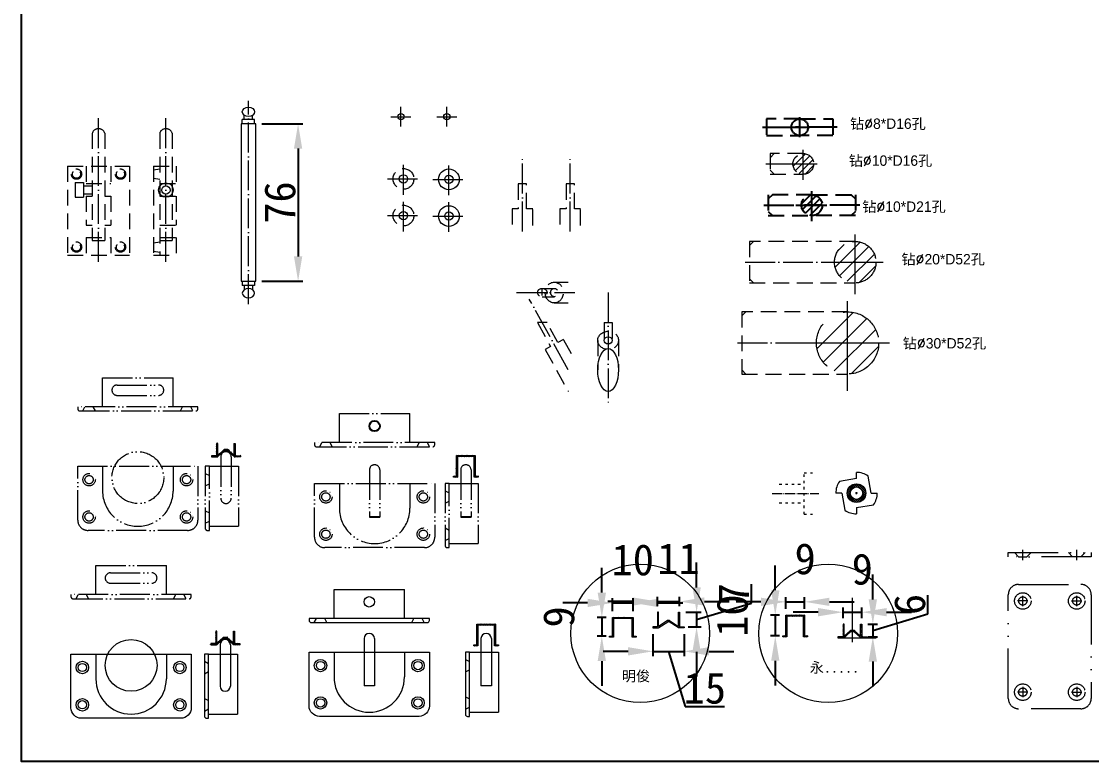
# Model space of a CAD drawing. Header units: millimetres. Extents: x -159360 to -156109, y -82746 to -81402.
# Drawn here: x -159358 to -158842, y -82746 to -82388 of the extents above; entities that cross this region are included whole.
import ezdxf

# ---------------------------------------------------------------- set-up
doc = ezdxf.new("R2010")
doc.units = ezdxf.units.MM
doc.header["$LTSCALE"] = 2
doc.header["$MEASUREMENT"] = 0
for name, pattern in [('ACAD_ISO03W100', [30, 12, -18]), ('ACAD_ISO04W100', [30.5, 24, -3, 0.5, -3]), ('ACAD_ISO05W100', [33, 24, -3, 0, -3, 0, -3]), ('ACAD_ISO12W100', [21, 12, -3, 0, -3, 0, -3]), ('CENTER', [2, 1.25, -0.25, 0.25, -0.25]), ('DASHED', [19.05, 12.7, -6.35])]:
    doc.linetypes.add(name, pattern=pattern)
doc.layers.get('0').update_dxf_attribs({"linetype": 'CONTINUOUS'})
doc.layers.get('Defpoints').update_dxf_attribs({"linetype": 'CONTINUOUS'})
for name, color, linetype, lineweight in [('12-活动层板', 7, 'CONTINUOUS', 13), ('14-左背框', 1, 'CONTINUOUS', 13), ('7-脚', 140, 'CENTER', 20), ('标注', 7, 'CONTINUOUS', 25)]:
    doc.layers.add(name, color=color, linetype=linetype, lineweight=lineweight)
doc.layers.add('五金', color=1, linetype='ACAD_ISO05W100')
doc.styles.add('HZ', font='simfang.ttf')
doc.styles.add('样式 1', font='SimSun.ttf')
doc.dimstyles.new('6', dxfattribs={"dimscale": 6, "dimtxt": 2.5, "dimasz": 2, "dimexe": 0.375, "dimexo": 0.5, "dimgap": 0.2, "dimtad": 1, "dimdec": 1, "dimrnd": 1, "dimdsep": 46, "dimtxsty": '样式 1', "dimcen": 0.5, "dimclrd": 4, "dimclre": 4, "dimclrt": 1, "dimadec": 0, "dimazin": 0, "dimtfac": 1, "dimtdec": 1, "dimtmove": 1, "dimatfit": 3, "dimfxl": 20, "dimfxlon": 1, "dimarcsym": 1})
pattern_1 = [(45, (-1685.5084, -344.7455), (-1.5909903, 1.5909903), [])]

# ---------------------------------------------------------------- blocks, each defined once
blk = doc.blocks.new('A$C2AB860B7')
at = {"layer": '五金', "linetype": 'ACAD_ISO12W100', "lineweight": 18}
for p, q in [((7, -1.66), (7, 3.34)), ((33, -1.66), (33, 3.34))]:
    blk.add_line(p, q, dxfattribs=at)
blk.add_lwpolyline([(0, 2), (40, 2), (40, 0), (0, 0)], close=True, dxfattribs=at)
for points in [[(3, 2), (3, 2), (5, 0), (9, 0), (11, 2), (11, 2)], [(37, 2), (37, 2), (35, 0), (31, 0), (29, 2), (29, 2)]]:
    blk.add_lwpolyline(points, dxfattribs=at)
blk = doc.blocks.new('A$C30CD72F2')
at = {"layer": '五金', "linetype": 'ACAD_ISO12W100', "lineweight": 18}
for p, q in [((9.5, 22), (4.5, 22)), ((7, 19.5), (7, 24.5)), ((30.5, 22), (35.5, 22)), ((33, 19.5), (33, 24.5)), ((7, -19.5), (7, -24.5)), ((33, -19.5), (33, -24.5)), ((9.5, -22), (4.5, -22)), ((30.5, -22), (35.5, -22))]:
    blk.add_line(p, q, dxfattribs=at)
blk.add_lwpolyline([(5, 30), (35, 30, -0.414214), (40, 25), (40, -25, -0.414214), (35, -30), (5, -30, -0.414214), (0, -25), (0, 25, -0.414214)], format="xyb", close=True, dxfattribs=at)
for centre, radius in [((7, 22), 4), ((33, 22), 4), ((7, 22), 2), ((33, 22), 2), ((7, -22), 4), ((7, -22), 2), ((33, -22), 4), ((33, -22), 2)]:
    blk.add_circle(centre, radius, dxfattribs=at)
blk = doc.blocks.new('A$C126A420D')
at = {"layer": '五金', "linetype": 'ACAD_ISO04W100', "ltscale": 0.3}
blk.add_line((-18, 0), (2, 0), dxfattribs=at)
at = {"layer": '五金', "linetype": 'DASHED', "ltscale": 0.3}
blk.add_lwpolyline([(0, 4), (-16, 4), (-16, -4), (0, -4)], dxfattribs=at)
blk = doc.blocks.new('A$C19AB0A00')
at = {"layer": '五金'}
blk.add_blockref('A$C126A420D', (0, 0), dxfattribs=at)
at = {"layer": '五金', "xscale": -1}
blk.add_blockref('A$C126A420D', (0, 0), dxfattribs=at)
blk = doc.blocks.new('A$C1B820C64')
at = {"layer": '五金', "linetype": 'ACAD_ISO04W100', "ltscale": 0.3}
for p, q in [((-4.8, 0), (4.8, 0)), ((0, -4.8), (0, 4.8))]:
    blk.add_line(p, q, dxfattribs=at)
at = {"layer": '五金'}
blk.add_circle((0, 0), 4, dxfattribs=at)
blk = doc.blocks.new('A$C1AD66C7D')
at = {"layer": '五金'}
h = blk.add_hatch(dxfattribs=at)
h.set_pattern_fill('ANSI31', color=3, scale=18, style=0)
h.set_pattern_definition(pattern_1)
h.paths.add_polyline_path([(-5, 0, 1), (5, 0, 1)])
at = {"layer": '五金', "linetype": 'ACAD_ISO04W100', "ltscale": 0.3}
for p, q in [((0, -7.68), (0, 7.68)), ((-7.68, 0), (7.68, 0))]:
    blk.add_line(p, q, dxfattribs=at)
at = {"layer": '五金', "linetype": 'DASHED', "ltscale": 0.3}
blk.add_circle((0, 0), 5, dxfattribs=at)
blk = doc.blocks.new('A$C2BF52C85')
at = {"layer": '五金', "linetype": 'ACAD_ISO04W100', "ltscale": 0.3}
blk.add_line((-23.1, 0), (3.57, 0), dxfattribs=at)
at = {"layer": '五金'}
for p, q in [((-19, 5), (-21, 3)), ((-21, -3), (-19, -5))]:
    blk.add_line(p, q, dxfattribs=at)
at = {"layer": '五金', "linetype": 'DASHED', "ltscale": 0.3}
blk.add_lwpolyline([(0, 5), (-21, 5), (-21, -5), (0, -5)], dxfattribs=at)
blk = doc.blocks.new('A$C4EB04D4A')
at = {"layer": '五金'}
blk.add_blockref('A$C2BF52C85', (0, 0), dxfattribs=at)
at = {"layer": '五金', "xscale": -1, "rotation": 359.999999999987}
blk.add_blockref('A$C2BF52C85', (0, 0), dxfattribs=at)
blk = doc.blocks.new('A$C366A3F5C')
at = {"layer": '12-活动层板'}
h = blk.add_hatch(dxfattribs=at)
h.set_pattern_fill('ANSI31', color=3, scale=18, style=0)
h.set_pattern_definition(pattern_1)
h.paths.add_polyline_path([(-5, 0, 1), (5, 0, 1)])
at = {"layer": '14-左背框', "linetype": 'ACAD_ISO04W100', "ltscale": 0.3}
for p, q in [((0, -7.68), (0, 7.68)), ((-7.68, 0), (7.68, 0))]:
    blk.add_line(p, q, dxfattribs=at)
at = {"layer": '14-左背框', "linetype": 'DASHED', "ltscale": 0.3}
blk.add_circle((0, 0), 5, dxfattribs=at)
blk = doc.blocks.new('*D363')
at = {"color": 4, "lineweight": -2, "transparency": 16777216}
for p, q in [((-159001.62, -82668.53), (-159013.62, -82668.53)), ((-158989.62, -82671.97), (-158989.62, -82666.28)), ((-158989.62, -82668.53), (-158980.62, -82668.53)), ((-158980.62, -82671.97), (-158980.62, -82666.28)), ((-158968.62, -82668.53), (-158956.62, -82668.53))]:
    blk.add_line(p, q, dxfattribs=at)
at = {"color": 4, "transparency": 16777216}
for points in [[(-159001.62, -82666.53), (-159001.62, -82670.53), (-158989.62, -82668.53)], [(-158968.62, -82666.53), (-158968.62, -82670.53), (-158980.62, -82668.53)]]:
    blk.add_solid(points, dxfattribs=at)
at = {"layer": 'Defpoints', "color": 0, "transparency": 16777216}
for p in [(-158980.62, -82668.53), (-158989.62, -82674.97), (-158980.62, -82674.97)]:
    blk.add_point(p, dxfattribs=at)
at = {"color": 1, "lineweight": 13, "transparency": 16777216, "insert": (-158980.32, -82647.83), "char_height": 15, "attachment_point": 5, "style": 'HZ'}
blk.add_mtext('9', dxfattribs=at)
blk = doc.blocks.new('*D364')
at = {"color": 4, "lineweight": -2, "transparency": 16777216}
for p, q in [((-158994.73, -82662.97), (-158994.73, -82650.97)), ((-158992.62, -82674.97), (-158996.98, -82674.97)), ((-158994.73, -82674.97), (-158994.73, -82684.97)), ((-158992.62, -82684.97), (-158996.98, -82684.97)), ((-158994.73, -82696.97), (-158994.73, -82708.97))]:
    blk.add_line(p, q, dxfattribs=at)
at = {"color": 4, "transparency": 16777216}
for points in [[(-158996.73, -82662.97), (-158992.73, -82662.97), (-158994.73, -82674.97)], [(-158996.73, -82696.97), (-158992.73, -82696.97), (-158994.73, -82684.97)]]:
    blk.add_solid(points, dxfattribs=at)
at = {"layer": 'Defpoints', "color": 0, "transparency": 16777216}
for p in [(-158989.62, -82674.97), (-158994.73, -82684.97), (-158989.62, -82684.97)]:
    blk.add_point(p, dxfattribs=at)
at = {"color": 1, "lineweight": 13, "transparency": 16777216, "insert": (-159015.43, -82675.17), "char_height": 15, "attachment_point": 5, "rotation": 90, "style": 'HZ'}
blk.add_mtext('10', dxfattribs=at)
blk = doc.blocks.new('*D365')
at = {"color": 4, "lineweight": -2, "transparency": 16777216}
for p, q in [((-158947.67, -82667.35), (-158947.67, -82655.35)), ((-158921.12, -82674.39), (-158921.12, -82665.26)), ((-158947.67, -82682.35), (-158921.12, -82674.39)), ((-158950.05, -82679.35), (-158945.42, -82679.35)), ((-158947.67, -82679.35), (-158947.67, -82685.35)), ((-158947.67, -82679.35), (-158947.67, -82685.35)), ((-158950.05, -82685.35), (-158945.42, -82685.35)), ((-158947.67, -82697.35), (-158947.67, -82709.35))]:
    blk.add_line(p, q, dxfattribs=at)
at = {"color": 4, "transparency": 16777216}
for points in [[(-158949.67, -82667.35), (-158945.67, -82667.35), (-158947.67, -82679.35)], [(-158949.67, -82697.35), (-158945.67, -82697.35), (-158947.67, -82685.35)]]:
    blk.add_solid(points, dxfattribs=at)
at = {"layer": 'Defpoints', "color": 0, "transparency": 16777216}
for p in [(-158953.05, -82679.35), (-158953.05, -82685.35), (-158947.67, -82685.35)]:
    blk.add_point(p, dxfattribs=at)
at = {"color": 1, "lineweight": 13, "transparency": 16777216, "insert": (-158929.82, -82669.82), "char_height": 15, "attachment_point": 5, "rotation": 90, "style": 'HZ'}
blk.add_mtext('6', dxfattribs=at)
blk = doc.blocks.new('*D366')
at = {"color": 4, "lineweight": -2, "transparency": 16777216}
for p, q in [((-158962.05, -82676.35), (-158962.05, -82671.28)), ((-158953.05, -82676.35), (-158953.05, -82671.28)), ((-158974.05, -82673.53), (-158986.05, -82673.53)), ((-158962.05, -82673.53), (-158953.05, -82673.53)), ((-158941.05, -82673.53), (-158929.05, -82673.53))]:
    blk.add_line(p, q, dxfattribs=at)
at = {"color": 4, "transparency": 16777216}
for points in [[(-158974.05, -82671.53), (-158974.05, -82675.53), (-158962.05, -82673.53)], [(-158941.05, -82671.53), (-158941.05, -82675.53), (-158953.05, -82673.53)]]:
    blk.add_solid(points, dxfattribs=at)
at = {"layer": 'Defpoints', "color": 0, "transparency": 16777216}
for p in [(-158953.05, -82673.53), (-158962.05, -82679.35), (-158953.05, -82679.35)]:
    blk.add_point(p, dxfattribs=at)
at = {"color": 1, "lineweight": 13, "transparency": 16777216, "insert": (-158952.75, -82652.83), "char_height": 15, "attachment_point": 5, "style": 'HZ'}
blk.add_mtext('9', dxfattribs=at)
blk = doc.blocks.new('A$C5F8F02DC')
at = {"layer": '五金', "linetype": 'ByBlock'}
h = blk.add_hatch(dxfattribs=at)
h.set_pattern_fill('AR-B88', color=256, scale=0.1, angle=45, style=0)
h.set_pattern_definition([(45, (-660.61034, -625.27025), (-0.5656854, 0.5656854), []), (135, (-660.61034, -625.27025), (-0.84852814, 0.28284271), [0.8, -0.8])])
h.paths.add_polyline_path([(4.5, 10.5), (-4.5, 10.5), (-4.5, 0.5), (-6, 0.5), (-6, 0), (-4, 0), (-4, 10), (4, 10), (4, 0), (6, 0), (6, 0.5), (4.5, 0.5)])
at = {"layer": '五金', "lineweight": 9, "ltscale": 0.3}
blk.add_lwpolyline([(6, 0), (4, 0), (4, 10), (-4, 10), (-4, 0), (-6, 0), (-6, 0.5), (-4.5, 0.5), (-4.5, 10.5), (4.5, 10.5), (4.5, 0.5), (6, 0.5), (6, 0)], dxfattribs=at)
blk = doc.blocks.new('*D367')
at = {"color": 4, "lineweight": -2, "transparency": 16777216}
for p, q in [((-159078.38, -82664.1), (-159078.38, -82652.1)), ((-159076.25, -82676.1), (-159080.63, -82676.1)), ((-159078.38, -82676.1), (-159078.38, -82685.1)), ((-159076.25, -82685.1), (-159080.63, -82685.1)), ((-159078.38, -82697.1), (-159078.38, -82709.1))]:
    blk.add_line(p, q, dxfattribs=at)
at = {"color": 4, "transparency": 16777216}
for points in [[(-159080.38, -82664.1), (-159076.38, -82664.1), (-159078.38, -82676.1)], [(-159080.38, -82697.1), (-159076.38, -82697.1), (-159078.38, -82685.1)]]:
    blk.add_solid(points, dxfattribs=at)
at = {"layer": 'Defpoints', "color": 0, "transparency": 16777216}
for p in [(-159073.25, -82676.1), (-159078.38, -82685.1), (-159073.25, -82685.1)]:
    blk.add_point(p, dxfattribs=at)
at = {"color": 1, "lineweight": 13, "transparency": 16777216, "insert": (-159099.08, -82675.8), "char_height": 15, "attachment_point": 5, "rotation": 90, "style": 'HZ'}
blk.add_mtext('9', dxfattribs=at)
blk = doc.blocks.new('*D368')
at = {"color": 4, "lineweight": -2, "transparency": 16777216}
for p, q in [((-159085.25, -82669.05), (-159097.25, -82669.05)), ((-159073.25, -82673.1), (-159073.25, -82666.8)), ((-159073.25, -82669.05), (-159063.25, -82669.05)), ((-159063.25, -82673.1), (-159063.25, -82666.8)), ((-159051.25, -82669.05), (-159039.25, -82669.05))]:
    blk.add_line(p, q, dxfattribs=at)
at = {"color": 4, "transparency": 16777216}
for points in [[(-159085.25, -82667.05), (-159085.25, -82671.05), (-159073.25, -82669.05)], [(-159051.25, -82667.05), (-159051.25, -82671.05), (-159063.25, -82669.05)]]:
    blk.add_solid(points, dxfattribs=at)
at = {"layer": 'Defpoints', "color": 0, "transparency": 16777216}
for p in [(-159063.25, -82669.05), (-159073.25, -82676.1), (-159063.25, -82676.1)]:
    blk.add_point(p, dxfattribs=at)
at = {"color": 1, "lineweight": 13, "transparency": 16777216, "insert": (-159063.45, -82648.35), "char_height": 15, "attachment_point": 5, "style": 'HZ'}
blk.add_mtext('10', dxfattribs=at)
blk = doc.blocks.new('*D369')
at = {"color": 4, "lineweight": -2, "transparency": 16777216}
for p, q in [((-159051.52, -82670.59), (-159051.52, -82666.12)), ((-159040.92, -82670.59), (-159040.92, -82666.12)), ((-159063.52, -82668.37), (-159075.52, -82668.37)), ((-159051.52, -82668.37), (-159040.92, -82668.37)), ((-159028.92, -82668.37), (-159016.92, -82668.37))]:
    blk.add_line(p, q, dxfattribs=at)
at = {"color": 4, "transparency": 16777216}
for points in [[(-159063.52, -82666.37), (-159063.52, -82670.37), (-159051.52, -82668.37)], [(-159028.92, -82666.37), (-159028.92, -82670.37), (-159040.92, -82668.37)]]:
    blk.add_solid(points, dxfattribs=at)
at = {"layer": 'Defpoints', "color": 0, "transparency": 16777216}
for p in [(-159040.92, -82668.37), (-159051.52, -82673.59), (-159040.92, -82673.59)]:
    blk.add_point(p, dxfattribs=at)
at = {"color": 1, "lineweight": 13, "transparency": 16777216, "insert": (-159041.42, -82647.67), "char_height": 15, "attachment_point": 5, "style": 'HZ'}
blk.add_mtext('11', dxfattribs=at)
blk = doc.blocks.new('*D370')
at = {"color": 4, "lineweight": -2, "transparency": 16777216}
for p, q in [((-159032.68, -82661.59), (-159032.68, -82649.59)), ((-159006.13, -82669.12), (-159006.13, -82659.99)), ((-159032.68, -82677.09), (-159006.13, -82669.12)), ((-159037.92, -82673.59), (-159030.43, -82673.59)), ((-159032.68, -82673.59), (-159032.68, -82680.59)), ((-159032.68, -82673.59), (-159032.68, -82680.59)), ((-159036.82, -82680.59), (-159030.43, -82680.59)), ((-159032.68, -82692.59), (-159032.68, -82704.59))]:
    blk.add_line(p, q, dxfattribs=at)
at = {"color": 4, "transparency": 16777216}
for points in [[(-159034.68, -82661.59), (-159030.68, -82661.59), (-159032.68, -82673.59)], [(-159034.68, -82692.59), (-159030.68, -82692.59), (-159032.68, -82680.59)]]:
    blk.add_solid(points, dxfattribs=at)
at = {"layer": 'Defpoints', "color": 0, "transparency": 16777216}
for p in [(-159040.92, -82673.59), (-159039.82, -82680.59), (-159032.68, -82680.59)]:
    blk.add_point(p, dxfattribs=at)
at = {"color": 1, "lineweight": 13, "transparency": 16777216, "insert": (-159014.83, -82664.56), "char_height": 15, "attachment_point": 5, "rotation": 90, "style": 'HZ'}
blk.add_mtext('7', dxfattribs=at)
blk = doc.blocks.new('*D371')
at = {"color": 4, "lineweight": -2, "transparency": 16777216}
for p, q in [((-159053.72, -82684.09), (-159053.72, -82694.67)), ((-159038.72, -82684.09), (-159038.72, -82694.67)), ((-159065.72, -82692.42), (-159077.72, -82692.42)), ((-159053.72, -82692.42), (-159038.72, -82692.42)), ((-159053.72, -82692.42), (-159038.72, -82692.42)), ((-159046.22, -82692.42), (-159038.25, -82718.97)), ((-159026.72, -82692.42), (-159014.72, -82692.42)), ((-159038.25, -82718.97), (-159019.15, -82718.97))]:
    blk.add_line(p, q, dxfattribs=at)
at = {"color": 4, "transparency": 16777216}
for points in [[(-159065.72, -82690.42), (-159065.72, -82694.42), (-159053.72, -82692.42)], [(-159026.72, -82690.42), (-159026.72, -82694.42), (-159038.72, -82692.42)]]:
    blk.add_solid(points, dxfattribs=at)
at = {"layer": 'Defpoints', "color": 0, "transparency": 16777216}
for p in [(-159053.72, -82681.09), (-159038.72, -82681.09), (-159038.72, -82692.42)]:
    blk.add_point(p, dxfattribs=at)
at = {"color": 1, "lineweight": 13, "transparency": 16777216, "insert": (-159028.7, -82710.27), "char_height": 15, "attachment_point": 5, "style": 'HZ'}
blk.add_mtext('15', dxfattribs=at)
blk = doc.blocks.new('A$C774C2854')
at = {"layer": '五金'}
h = blk.add_hatch(dxfattribs=at)
h.set_pattern_fill('AR-B88', color=256, scale=0.1, angle=45, style=0)
h.set_pattern_definition([(45, (-515.987, -578.7177), (-0.5656854, 0.5656854), []), (135, (-515.98704, -578.7177), (-0.84852814, 0.28284271), [0.8, -0.8])])
h.paths.add_polyline_path([(-0.84, 2.87, -0.189969), (-0.5, 3), (0, 3), (0, 3.5), (-0.93, 3.5), (-4, 0.71), (-4, 6.5), (-4.5, 6.5), (-4.5, 0.5), (-7, 0.5), (-7, 0), (-4.23, 0, 0.179254), (-3.91, 0.12)])
h.paths.add_polyline_path([(0.93, 3.5), (0, 3.5), (0, 3), (0.5, 3, -0.189969), (0.84, 2.87), (3.91, 0.12, 0.179254), (4.23, 0), (7, 0), (7, 0.5), (4.5, 0.5), (4.5, 6.5), (4, 6.5), (4, 0.71)])
at = {"layer": '五金', "lineweight": 9, "ltscale": 0.3}
for points in [[(0.93, 3.5), (-0.93, 3.5), (-4, 0.71), (-4, 6.5), (-4.5, 6.5), (-4.5, 0.5), (-7, 0.5), (-7, 0), (-4.23, 0, 0.189969), (-3.89, 0.13), (-0.84, 2.87, -0.189969), (-0.5, 3), (0.5, 3)], [(-0.93, 3.5), (0.93, 3.5), (4, 0.71), (4, 6.5), (4.5, 6.5), (4.5, 0.5), (7, 0.5), (7, 0), (4.23, 0, -0.189969), (3.89, 0.13), (0.84, 2.87, 0.189969), (0.5, 3), (-0.5, 3)]]:
    blk.add_lwpolyline(points, format="xyb", dxfattribs=at)
blk = doc.blocks.new('A$C183A4988')
at = {"layer": '五金', "lineweight": 9, "ltscale": 0.3}
for p, q in [((0, 0), (14, 0)), ((5.5, 4.5), (5.5, -15.5)), ((10.5, 4.5), (10.5, -15.5)), ((-2, -3.5), (0, -4.5)), ((14, 0), (14, -29)), ((-2, -9.5), (0, -8.5)), ((-2, -21.5), (0, -22.5)), ((-2, -27.5), (0, -26.5)), ((0, -29), (14, -29))]:
    blk.add_line(p, q, dxfattribs=at)
blk.add_lwpolyline([(0, -31), (0, 0), (-2, 0), (-2, -30, 0.414214), (-1, -31), (0, -31)], format="xyb", close=True, dxfattribs=at)
for centre, start, end in [((8, 4.5), 0, 180), ((8, -15.5), 180, 0)]:
    blk.add_arc(centre, 2.5, start, end, dxfattribs=at)
at = {"layer": '五金'}
blk.add_blockref('A$C774C2854', (8, 4.5), dxfattribs=at)
blk = doc.blocks.new('A$C607E0947')
at = {"layer": '五金', "lineweight": 9, "ltscale": 0.3}
for p, q in [((-17, 0), (-17, 14)), ((-17, 14), (17, 14)), ((-10, 10.5), (10, 10.5)), ((17, 0), (17, 14)), ((-10, 5.5), (10, 5.5)), ((-26.5, -2), (-25.5, 0)), ((-20.5, -2), (-21.5, 0)), ((20.5, -2), (21.5, 0)), ((26.5, -2), (25.5, 0))]:
    blk.add_line(p, q, dxfattribs=at)
blk.add_lwpolyline([(29, 0), (-29, 0), (-29, -1, 0.414214), (-28, -2), (28, -2, 0.414214), (29, -1), (29, 0)], format="xyb", close=True, dxfattribs=at)
for centre, start, end in [((-10, 8), 90, 270), ((10, 8), 270, 90)]:
    blk.add_arc(centre, 2.5, start, end, dxfattribs=at)
blk = doc.blocks.new('A$C5EAF403B')
at = {"layer": '五金', "lineweight": 9, "ltscale": 0.3}
for p, q in [((-17, 0), (-17, -12)), ((17, 0), (17, -12))]:
    blk.add_line(p, q, dxfattribs=at)
blk.add_lwpolyline([(-29, 0), (29, 0), (29, -26, -0.414214), (24, -31), (-24, -31, -0.414214), (-29, -26)], format="xyb", close=True, dxfattribs=at)
for centre, radius in [((0, -5.5), 12.5), ((-23.5, -6.5), 3), ((-23.5, -6.5), 2), ((23.5, -6.5), 3), ((23.5, -6.5), 2), ((-23.5, -24.5), 3), ((-23.5, -24.5), 2), ((23.5, -24.5), 3), ((23.5, -24.5), 2)]:
    blk.add_circle(centre, radius, dxfattribs=at)
blk.add_arc((0, -12), 17, 180, 0, dxfattribs=at)
blk = doc.blocks.new('A$C7BC35EB8')
at = {"layer": '五金', "lineweight": 9, "ltscale": 0.3}
for p, q in [((-2.5, 6.5), (-2.5, -16.25)), ((2.5, 6.5), (2.5, -16.25)), ((-17, 0), (-17, -12)), ((17, 0), (17, -12))]:
    blk.add_line(p, q, dxfattribs=at)
at = {"layer": '五金', "linetype": 'ByBlock'}
blk.add_line((2.5, -16.25), (-2.5, -16.25), dxfattribs=at)
at = {"layer": '五金', "lineweight": 9, "ltscale": 0.3}
blk.add_lwpolyline([(-29, 0), (29, 0), (29, -26, -0.414214), (24, -31), (-24, -31, -0.414214), (-29, -26)], format="xyb", close=True, dxfattribs=at)
for centre, radius in [((-23.5, -6.5), 3), ((-23.5, -6.5), 2), ((23.5, -6.5), 3), ((23.5, -6.5), 2), ((-23.5, -24.5), 3), ((-23.5, -24.5), 2), ((23.5, -24.5), 3), ((23.5, -24.5), 2)]:
    blk.add_circle(centre, radius, dxfattribs=at)
for centre, radius, start, end in [((0, 6.5), 2.5, 0, 180), ((0, -12), 17, 180, 0)]:
    blk.add_arc(centre, radius, start, end, dxfattribs=at)
blk = doc.blocks.new('A$C4F720079')
at = {"layer": '五金', "lineweight": 9, "ltscale": 0.3}
for p, q in [((-17, 0), (-17, 14)), ((-17, 14), (17, 14)), ((17, 0), (17, 14)), ((-26.5, -2), (-25.5, 0)), ((-20.5, -2), (-21.5, 0)), ((20.5, -2), (21.5, 0)), ((26.5, -2), (25.5, 0))]:
    blk.add_line(p, q, dxfattribs=at)
blk.add_lwpolyline([(29, 0), (-29, 0), (-29, -1, 0.414214), (-28, -2), (28, -2, 0.414214), (29, -1), (29, 0)], format="xyb", close=True, dxfattribs=at)
at = {"layer": '五金', "linetype": 'ByBlock'}
blk.add_circle((0, 8), 2.5, dxfattribs=at)
blk = doc.blocks.new('A$C11640E6B')
at = {"layer": '五金', "lineweight": 9, "ltscale": 0.3}
for p, q in [((5.5, 6.5), (5.5, -16.25)), ((10.5, 6.5), (10.5, -16.25)), ((0, 0), (14, 0)), ((-2, -3.5), (0, -4.5)), ((14, 0), (14, -29)), ((-2, -9.5), (0, -8.5)), ((-2, -21.5), (0, -22.5)), ((-2, -27.5), (0, -26.5)), ((0, -29), (14, -29))]:
    blk.add_line(p, q, dxfattribs=at)
at = {"layer": '五金', "linetype": 'ByBlock'}
blk.add_line((10.5, -16.25), (5.5, -16.25), dxfattribs=at)
at = {"layer": '五金', "lineweight": 9, "ltscale": 0.3}
blk.add_lwpolyline([(0, -31), (0, 0), (-2, 0), (-2, -30, 0.414214), (-1, -31), (0, -31)], format="xyb", close=True, dxfattribs=at)
blk.add_arc((8, 6.5), 2.5, 0, 180, dxfattribs=at)
blk = doc.blocks.new('A$C136A0A02')
at = {"layer": '12-活动层板', "linetype": 'ACAD_ISO04W100', "ltscale": 0.3}
for p, q in [((-4.8, 0), (4.8, 0)), ((0, -4.8), (0, 4.8))]:
    blk.add_line(p, q, dxfattribs=at)
at = {"layer": '7-脚', "linetype": 'ByBlock'}
blk.add_circle((0, 0), 1.5, dxfattribs=at)
blk = doc.blocks.new('A$C1EE8065E')
at = {"layer": '12-活动层板', "linetype": 'ACAD_ISO04W100', "ltscale": 0.3}
for p, q in [((0, -7.68), (0, 7.68)), ((-7.68, 0), (7.68, 0))]:
    blk.add_line(p, q, dxfattribs=at)
at = {"layer": '12-活动层板', "linetype": 'DASHED', "ltscale": 0.3}
blk.add_circle((0, 0), 5, dxfattribs=at)
at = {"layer": '12-活动层板', "linetype": 'ByBlock', "ltscale": 0.3}
blk.add_circle((0, 0), 2, dxfattribs=at)
blk = doc.blocks.new('A$C480248F3')
at = {"layer": '12-活动层板', "linetype": 'ACAD_ISO04W100', "ltscale": 0.3}
for p, q in [((0, -7.68), (0, 7.68)), ((-7.68, 0), (7.68, 0))]:
    blk.add_line(p, q, dxfattribs=at)
at = {"layer": '12-活动层板', "linetype": 'ByBlock', "ltscale": 0.3}
for radius in [5, 2]:
    blk.add_circle((0, 0), radius, dxfattribs=at)
blk = doc.blocks.new('*D349')
at = {"color": 4, "lineweight": -2, "transparency": 16777216}
for p, q in [((-159242.32, -82437.84), (-159222.62, -82437.84)), ((-159224.87, -82449.84), (-159224.87, -82501.84)), ((-159242.32, -82513.84), (-159222.62, -82513.84))]:
    blk.add_line(p, q, dxfattribs=at)
at = {"color": 4, "transparency": 16777216}
for points in [[(-159226.87, -82449.84), (-159222.87, -82449.84), (-159224.87, -82437.84)], [(-159226.87, -82501.84), (-159222.87, -82501.84), (-159224.87, -82513.84)]]:
    blk.add_solid(points, dxfattribs=at)
at = {"layer": 'Defpoints', "color": 0, "transparency": 16777216}
for p in [(-159245.32, -82437.84), (-159245.32, -82513.84), (-159224.87, -82513.84)]:
    blk.add_point(p, dxfattribs=at)
at = {"color": 1, "lineweight": 13, "transparency": 16777216, "insert": (-159233.57, -82475.84), "char_height": 15, "attachment_point": 5, "rotation": 90, "style": 'HZ'}
blk.add_mtext('76', dxfattribs=at)
blk = doc.blocks.new('A$C20EB5347')
at = {"layer": '14-左背框', "color": 1, "linetype": 'ACAD_ISO04W100', "ltscale": 0.3}
blk.add_line((0, -49), (0, 49), dxfattribs=at)
at = {"layer": '7-脚', "color": 1, "linetype": 'ByBlock'}
for p, q in [((-2, 40), (-2, 42.07)), ((2, 40), (2, 42.07)), ((-3, 38), (-3, 40)), ((3, 38), (3, 40)), ((-3, -38), (-3, -40)), ((-2, -40), (-2, -42.07)), ((2, -40), (2, -42.07)), ((3, -38), (3, -40))]:
    blk.add_line(p, q, dxfattribs=at)
blk.add_lwpolyline([(-3.5, -38), (3.5, -38), (3.5, 38), (-3.5, 38)], close=True, dxfattribs=at)
for points in [[(3, 40), (-3, 40)], [(3, -40), (-3, -40)]]:
    blk.add_lwpolyline(points, dxfattribs=at)
blk.add_ellipse((0, 43.75), major_axis=(-3, 0), ratio=0.75, dxfattribs=at)
at = {"layer": '7-脚', "color": 1, "linetype": 'ByBlock', "extrusion": (0, 0, -1)}
blk.add_ellipse((0, -43.75), major_axis=(-3, 0), ratio=0.75, dxfattribs=at)
blk = doc.blocks.new('A$C3FBD4264')
at = {"layer": '14-左背框', "linetype": 'ACAD_ISO04W100', "ltscale": 0.3}
blk.add_line((6, -46.23), (6, 23.04), dxfattribs=at)
at = {"layer": '14-左背框', "linetype": 'DASHED', "ltscale": 0.3}
for p, q in [((3, 15.91), (3, -43)), ((9, 15.91), (9, -36)), ((0, 0), (11, 0)), ((0, 0), (0, -43)), ((11, 0), (11, -8.5)), ((3, -8.5), (11, -8.5)), ((3, -14.5), (11, -14.5)), ((11, -14.5), (11, -28.5)), ((3, -28.5), (11, -28.5)), ((3, -34.5), (11, -34.5)), ((3, -36), (9, -36)), ((11, -34.5), (11, -43)), ((0, -43), (11, -43))]:
    blk.add_line(p, q, dxfattribs=at)
blk.add_arc((6, 14.8), 3.2, 20.3896, 159.6104, dxfattribs=at)
at = {"layer": '7-脚', "linetype": 'ByBlock'}
for p, q in [((0, -1.91), (3, -1.41)), ((0, -5.91), (3, -6.41)), ((0, -37.09), (3, -36.59)), ((0, -41.09), (3, -41.59))]:
    blk.add_line(p, q, dxfattribs=at)
for radius in [3.5, 2]:
    blk.add_circle((6, -11.6), radius, dxfattribs=at)
blk = doc.blocks.new('A$C59105564')
at = {"layer": '14-左背框', "linetype": 'ACAD_ISO04W100', "ltscale": 0.3}
blk.add_line((0, -46.23), (0, 23.04), dxfattribs=at)
at = {"layer": '14-左背框', "linetype": 'DASHED', "ltscale": 0.3}
for p, q in [((-3, 15.91), (-3, -36)), ((3, 15.91), (3, -36)), ((-15, 0), (15, 0)), ((-15, 0), (-15, -43)), ((-6, 0), (-6, -8.5)), ((6, 0), (6, -8.5)), ((15, 0), (15, -43)), ((-11.28, -8), (-7.28, -8)), ((-11.28, -8), (-11.28, -15)), ((-7.28, -8), (-7.28, -15)), ((-7.28, -9.5), (-3, -9.5)), ((-6, -8.5), (6, -8.5)), ((-11.28, -15), (-7.28, -15)), ((-7.28, -13.5), (-3, -13.5)), ((-6, -14.5), (-6, -28.5)), ((-6, -14.5), (-3, -14.5)), ((3, -14.5), (6, -14.5)), ((6, -14.5), (6, -28.5)), ((-6, -28.5), (-3, -28.5)), ((3, -28.5), (6, -28.5)), ((-6, -34.5), (6, -34.5)), ((-6, -34.5), (-6, -43)), ((-3, -36), (3, -36)), ((6, -34.5), (6, -43)), ((-15, -43), (15, -43))]:
    blk.add_line(p, q, dxfattribs=at)
for centre, radius in [((-10.61, -3.91), 2.5), ((-10.61, -3.91), 2), ((10.61, -3.91), 2.5), ((10.61, -3.91), 2), ((-10.61, -39.09), 2.5), ((-10.61, -39.09), 2), ((10.61, -39.09), 2.5), ((10.61, -39.09), 2)]:
    blk.add_circle(centre, radius, dxfattribs=at)
blk.add_arc((0, 14.8), 3.2, 20.3896, 159.6104, dxfattribs=at)

msp = doc.modelspace()

# ---------------------------------------------------------------- hatches: boundary and pattern name
at = {"linetype": 'ByBlock', "lineweight": 9, "ltscale": 0.1}
h = msp.add_hatch(dxfattribs=at)
h.set_pattern_fill('ANGLE', color=0, scale=0.1, angle=135, style=0)
h.set_pattern_definition([(135, (-190503.1825, -85948.0847), (-0.493914087, -0.493914087), [0.508, -0.1905]), (225, (-190503.1825, -85948.0847), (0.493914087, -0.493914087), [0.508, -0.1905])])
h.paths.add_polyline_path([(-158955.55, -82620.58, 1), (-158955.55, -82611.58, 1)])
h.paths.add_polyline_path([(-158955.55, -82613.08, -1), (-158955.55, -82619.08, -1)], flags=16)
at = {"lineweight": 18}
h = msp.add_hatch(dxfattribs=at)
h.set_pattern_fill('AR-B88', color=0, scale=0.1, angle=45, style=0)
h.set_pattern_definition([(45, (-159473.5336, -83264.5686), (-0.5656854, 0.5656854), []), (135, (-159473.5336, -83264.5686), (-0.84852814, 0.28284271), [0.8, -0.8])])
h.paths.add_polyline_path([(-158958.39, -82682.99, -0.189969), (-158958.05, -82682.85), (-158957.55, -82682.85), (-158957.55, -82682.35), (-158958.48, -82682.35), (-158961.55, -82685.14), (-158961.55, -82679.35), (-158962.05, -82679.35), (-158962.05, -82685.35), (-158964.55, -82685.35), (-158964.55, -82685.85), (-158961.78, -82685.85, 0.179254), (-158961.45, -82685.73)])
h.paths.add_polyline_path([(-158956.62, -82682.35), (-158957.55, -82682.35), (-158957.55, -82682.85), (-158957.05, -82682.85, -0.189969), (-158956.71, -82682.99), (-158953.64, -82685.73, 0.179254), (-158953.31, -82685.85), (-158950.55, -82685.85), (-158950.55, -82685.35), (-158953.05, -82685.35), (-158953.05, -82679.35), (-158953.55, -82679.35), (-158953.55, -82685.14)])

# ---------------------------------------------------------------- linework, layer by layer
at = {"color": 0, "linetype": 'ACAD_ISO04W100', "lineweight": 18, "ltscale": 0.3}
for p, q in [((-159116.69, -82489.75), (-159116.69, -82453.87)), ((-159093.61, -82489.75), (-159093.61, -82453.87)), ((-158999.31, -82457.21), (-158977.87, -82457.21)), ((-159009.26, -82504.64), (-158949.04, -82504.64)), ((-159119.55, -82519.29), (-159091.42, -82519.29)), ((-159075.33, -82519.29), (-159075.33, -82574.08)), ((-159094.55, -82556.64), (-159113.36, -82522.42)), ((-159012.95, -82543.6), (-158949.18, -82543.6))]:
    msp.add_line(p, q, dxfattribs=at)
at = {"color": 0, "lineweight": 18}
for p, q in [((-158995.21, -82452.21), (-158997.21, -82454.21)), ((-158997.21, -82460.21), (-158995.21, -82462.21)), ((-159005.16, -82494.64), (-159007.16, -82496.64)), ((-159007.16, -82512.64), (-159005.16, -82514.64)), ((-159008.85, -82528.6), (-159010.85, -82530.6)), ((-159010.85, -82556.6), (-159008.85, -82558.6)), ((-158957.55, -82688), (-158957.55, -82666.57)), ((-158961.78, -82685.85), (-158946.03, -82685.85))]:
    msp.add_line(p, q, dxfattribs=at)
at = {"color": 0, "linetype": 'DASHED', "lineweight": 18, "ltscale": 0.3}
for p, q in [((-159007.16, -82494.64), (-159007.16, -82514.64)), ((-158956.16, -82494.64), (-159007.16, -82494.64)), ((-159007.16, -82514.64), (-158956.16, -82514.64)), ((-159107.09, -82517.29), (-159101.31, -82517.29)), ((-159107.09, -82521.29), (-159101.31, -82521.29)), ((-158959.85, -82528.6), (-159010.85, -82528.6)), ((-159010.85, -82528.6), (-159010.85, -82558.6)), ((-159077.33, -82533.82), (-159077.33, -82542.36)), ((-159073.33, -82533.82), (-159073.33, -82542.36)), ((-159080.33, -82542.36), (-159080.33, -82556.64)), ((-159070.33, -82542.36), (-159070.33, -82556.64)), ((-159010.85, -82558.6), (-158959.85, -82558.6))]:
    msp.add_line(p, q, dxfattribs=at)
at = {"color": 0, "linetype": 'ByBlock', "lineweight": 18}
for p, q in [((-159101.31, -82514.29), (-159094.55, -82514.29)), ((-159109.09, -82519.29), (-159105.09, -82519.29)), ((-159107.09, -82520.78), (-159107.09, -82517.79)), ((-159101.31, -82524.29), (-159094.55, -82524.29)), ((-159077.33, -82533.82), (-159073.33, -82533.82)), ((-159073.25, -82676.12), (-159073.23, -82676.1)), ((-159072.6, -82676.6), (-159072.1, -82676.1)), ((-159072.32, -82676.32), (-159072.54, -82676.1)), ((-159071.48, -82676.6), (-159071.98, -82676.1)), ((-159071.47, -82676.6), (-159070.97, -82676.1)), ((-159070.91, -82676.6), (-159071.19, -82676.32)), ((-159070.33, -82676.6), (-159069.83, -82676.1)), ((-159070.06, -82676.32), (-159070.28, -82676.1)), ((-159069.21, -82676.6), (-159069.71, -82676.1)), ((-159069.2, -82676.6), (-159068.7, -82676.1)), ((-159068.65, -82676.6), (-159068.93, -82676.32)), ((-159068.07, -82676.6), (-159067.57, -82676.1)), ((-159067.79, -82676.32), (-159068.02, -82676.1)), ((-159065.95, -82676.6), (-159067.45, -82676.1)), ((-159065.94, -82676.6), (-159065.44, -82676.1)), ((-159065.39, -82676.6), (-159065.66, -82676.32)), ((-159064.81, -82676.6), (-159064.31, -82676.1)), ((-159064.53, -82676.32), (-159064.75, -82676.1)), ((-159063.68, -82676.6), (-159064.19, -82676.1)), ((-159063.75, -82676.67), (-159063.25, -82676.17)), ((-159063.25, -82676.47), (-159063.4, -82676.32)), ((-159072.89, -82676.88), (-159073.25, -82676.52)), ((-159073.25, -82677.25), (-159072.75, -82676.75)), ((-159073.25, -82678.38), (-159072.75, -82677.88)), ((-159073.17, -82678.3), (-159073.25, -82678.21)), ((-159073.25, -82678.51), (-159072.75, -82679.01)), ((-159072.89, -82679.15), (-159073.25, -82678.78)), ((-159073.25, -82679.65), (-159072.75, -82679.15)), ((-159073.17, -82679.56), (-159073.25, -82679.48)), ((-159072.89, -82680.41), (-159073.25, -82680.04)), ((-159073.25, -82680.78), (-159072.75, -82680.28)), ((-159073.25, -82681.91), (-159072.75, -82681.41)), ((-159072.75, -82677.58), (-159073.17, -82677.17)), ((-159072.75, -82678.84), (-159073.17, -82678.43)), ((-159072.75, -82681.11), (-159073.17, -82680.69)), ((-159072.75, -82678.15), (-159072.89, -82678.02)), ((-159072.75, -82679.41), (-159072.89, -82679.28)), ((-159072.75, -82681.67), (-159072.89, -82681.54)), ((-159063.4, -82677.45), (-159063.75, -82677.1)), ((-159063.75, -82677.8), (-159063.25, -82677.3)), ((-159063.4, -82678.71), (-159063.75, -82678.36)), ((-159063.75, -82678.93), (-159063.25, -82678.43)), ((-159063.75, -82679.07), (-159063.25, -82678.57)), ((-159063.68, -82678.86), (-159063.75, -82678.79)), ((-159063.75, -82680.2), (-159063.25, -82679.7)), ((-159063.68, -82680.13), (-159063.75, -82680.06)), ((-159063.4, -82680.98), (-159063.75, -82680.62)), ((-159063.75, -82681.33), (-159063.25, -82680.83)), ((-159063.25, -82678.16), (-159063.68, -82677.73)), ((-159063.25, -82679.43), (-159063.68, -82679)), ((-159063.25, -82681.69), (-159063.68, -82681.26)), ((-159063.25, -82678.73), (-159063.4, -82678.58)), ((-159063.25, -82679.99), (-159063.4, -82679.84)), ((-159074.68, -82685.6), (-159074.18, -82685.1)), ((-159074.49, -82685.6), (-159074.58, -82685.5)), ((-159074.3, -82685.22), (-159074.42, -82685.1)), ((-159073.45, -82685.5), (-159073.86, -82685.1)), ((-159073.55, -82685.6), (-159072.75, -82684.8)), ((-159073.17, -82681.82), (-159073.25, -82681.74)), ((-159072.89, -82682.67), (-159073.25, -82682.3)), ((-159073.25, -82683.04), (-159072.75, -82682.54)), ((-159073.25, -82684.17), (-159072.75, -82683.67)), ((-159073.17, -82684.09), (-159073.25, -82684)), ((-159072.89, -82684.94), (-159073.25, -82684.57)), ((-159072.75, -82683.37), (-159073.17, -82682.96)), ((-159072.79, -82685.6), (-159073.17, -82685.22)), ((-159072.75, -82683.94), (-159072.89, -82683.8)), ((-159063.75, -82682.46), (-159063.25, -82681.96)), ((-159063.68, -82682.39), (-159063.75, -82682.32)), ((-159063.4, -82683.24), (-159063.75, -82682.89)), ((-159063.75, -82683.59), (-159063.25, -82683.09)), ((-159063.75, -82684.72), (-159063.25, -82684.22)), ((-159063.68, -82684.65), (-159063.75, -82684.58)), ((-159063.4, -82685.5), (-159063.75, -82685.15)), ((-159063.25, -82683.95), (-159063.68, -82683.52)), ((-159063.5, -82685.6), (-159063, -82685.1)), ((-159063.25, -82682.25), (-159063.4, -82682.11)), ((-159063.25, -82684.52), (-159063.4, -82684.37)), ((-159062.74, -82685.6), (-159063.12, -82685.22)), ((-159062.36, -82685.6), (-159061.86, -82685.1)), ((-159062.17, -82685.6), (-159062.27, -82685.5)), ((-159061.99, -82685.22), (-159062.11, -82685.1)), ((-159188.05, -82709.04), (-159193.05, -82709.04)), ((-159131.67, -82709.04), (-159136.67, -82709.04))]:
    msp.add_line(p, q, dxfattribs=at)
at = {"color": 0, "linetype": 'ACAD_ISO03W100', "lineweight": 15, "ltscale": 0.05}
for p, q in [((-158980.82, -82606.28), (-158976.82, -82606.28)), ((-158980.82, -82626.28), (-158980.82, -82606.28)), ((-158992.82, -82611.78), (-158980.82, -82611.78)), ((-158992.82, -82620.78), (-158980.82, -82620.78)), ((-158980.82, -82626.28), (-158976.82, -82626.28))]:
    msp.add_line(p, q, dxfattribs=at)
at = {"color": 0, "linetype": 'ByBlock', "lineweight": 9, "ltscale": 0.1}
for p, q in [((-158955.55, -82609.08), (-158963.78, -82610.39)), ((-158955.55, -82609.08), (-158955.55, -82606.08)), ((-158948.55, -82616.08), (-158949.87, -82607.85)), ((-158962.55, -82616.08), (-158965.55, -82616.08)), ((-158962.55, -82616.08), (-158961.24, -82624.3)), ((-158948.55, -82616.08), (-158945.55, -82616.08)), ((-158955.55, -82623.08), (-158947.33, -82621.76)), ((-158955.55, -82623.08), (-158955.55, -82626.08))]:
    msp.add_line(p, q, dxfattribs=at)
at = {"color": 0, "linetype": 'ACAD_ISO04W100', "lineweight": 15, "ltscale": 0.1}
msp.add_line((-158996.26, -82616.28), (-158973.72, -82616.28), dxfattribs=at)
at = {"color": 0, "linetype": 'ByBlock', "lineweight": 9}
for p, q in [((-158955.05, -82616.08), (-158956.05, -82616.08)), ((-158955.55, -82616.58), (-158955.55, -82615.58))]:
    msp.add_line(p, q, dxfattribs=at)
at = {"color": 0, "linetype": 'ACAD_ISO12W100', "lineweight": 18}
for p, q in [((-158875.35, -82648.45), (-158875.35, -82643.45)), ((-158849.35, -82648.45), (-158849.35, -82643.45)), ((-158875.35, -82670.61), (-158875.35, -82665.61)), ((-158849.35, -82670.61), (-158849.35, -82665.61)), ((-158872.85, -82668.11), (-158877.85, -82668.11)), ((-158851.85, -82668.11), (-158846.85, -82668.11)), ((-158872.85, -82712.11), (-158877.85, -82712.11)), ((-158875.35, -82709.61), (-158875.35, -82714.61)), ((-158851.85, -82712.11), (-158846.85, -82712.11)), ((-158849.35, -82709.61), (-158849.35, -82714.61))]:
    msp.add_line(p, q, dxfattribs=at)
at = {"color": 0, "lineweight": 18, "ltscale": 0.3}
for p, q in [((-159207.55, -82676.53), (-159207.55, -82662.53)), ((-159207.55, -82662.53), (-159173.55, -82662.53)), ((-159173.55, -82676.53), (-159173.55, -82662.53)), ((-159217.05, -82678.53), (-159216.05, -82676.53)), ((-159211.05, -82678.53), (-159212.05, -82676.53)), ((-159170.05, -82678.53), (-159169.05, -82676.53)), ((-159164.05, -82678.53), (-159165.05, -82676.53)), ((-159193.05, -82686.29), (-159193.05, -82709.04)), ((-159188.05, -82686.29), (-159188.05, -82709.04)), ((-159136.67, -82686.29), (-159136.67, -82709.04)), ((-159131.67, -82686.29), (-159131.67, -82709.04)), ((-159262.52, -82689.21), (-159262.52, -82709.21)), ((-159257.52, -82689.21), (-159257.52, -82709.21)), ((-159322.41, -82693.71), (-159322.41, -82705.71)), ((-159288.41, -82693.71), (-159288.41, -82705.71)), ((-159268.02, -82693.71), (-159254.02, -82693.71)), ((-159254.02, -82693.71), (-159254.02, -82722.71)), ((-159207.55, -82692.79), (-159207.55, -82704.79)), ((-159173.55, -82692.79), (-159173.55, -82704.79)), ((-159144.17, -82696.29), (-159142.17, -82697.29)), ((-159142.17, -82692.79), (-159128.17, -82692.79)), ((-159128.17, -82692.79), (-159128.17, -82721.79)), ((-159270.02, -82697.21), (-159268.02, -82698.21)), ((-159270.02, -82703.21), (-159268.02, -82702.21)), ((-159144.17, -82702.29), (-159142.17, -82701.29)), ((-159270.02, -82715.21), (-159268.02, -82716.21)), ((-159144.17, -82714.29), (-159142.17, -82715.29)), ((-159270.02, -82721.21), (-159268.02, -82720.21)), ((-159268.02, -82722.71), (-159254.02, -82722.71)), ((-159144.17, -82720.29), (-159142.17, -82719.29)), ((-159142.17, -82721.79), (-159128.17, -82721.79))]:
    msp.add_line(p, q, dxfattribs=at)
at = {"color": 0, "linetype": 'DASHED', "lineweight": 18, "ltscale": 0.3}
for points in [[(-158981.21, -82452.21), (-158997.21, -82452.21), (-158997.21, -82462.21), (-158981.21, -82462.21)], [(-159111.69, -82486.87), (-159111.69, -82478.87), (-159114.69, -82478.87), (-159114.69, -82466.87), (-159118.69, -82466.87), (-159118.69, -82478.87), (-159121.69, -82478.87), (-159121.69, -82486.87)], [(-159088.61, -82486.87), (-159088.61, -82478.87), (-159091.61, -82478.87), (-159091.61, -82466.87), (-159095.61, -82466.87), (-159095.61, -82478.87), (-159098.61, -82478.87), (-159098.61, -82486.87)], [(-159093.08, -82548.93), (-159096.93, -82541.92), (-159099.56, -82543.37), (-159104.81, -82533.82), (-159109.38, -82533.82), (-159103.07, -82545.3), (-159105.7, -82546.74), (-159094.55, -82567.02)]]:
    msp.add_lwpolyline(points, dxfattribs=at)
at = {"color": 0, "linetype": 'ACAD_ISO12W100', "lineweight": 18}
msp.add_lwpolyline([(-158882.35, -82644.79), (-158842.35, -82644.79), (-158842.35, -82646.79), (-158882.35, -82646.79)], close=True, dxfattribs=at)
for points in [[(-158879.35, -82644.79), (-158879.35, -82644.79), (-158877.35, -82646.79), (-158873.35, -82646.79), (-158871.35, -82644.79), (-158871.35, -82644.79)], [(-158845.35, -82644.79), (-158845.35, -82644.79), (-158847.35, -82646.79), (-158851.35, -82646.79), (-158853.35, -82644.79), (-158853.35, -82644.79)]]:
    msp.add_lwpolyline(points, dxfattribs=at)
msp.add_lwpolyline([(-158877.35, -82660.11), (-158847.35, -82660.11, -0.414214), (-158842.35, -82665.11), (-158842.35, -82715.11, -0.414214), (-158847.35, -82720.11), (-158877.35, -82720.11, -0.414214), (-158882.35, -82715.11), (-158882.35, -82665.11, -0.414214)], format="xyb", close=True, dxfattribs=at)
at = {"color": 0, "lineweight": 18, "ltscale": 0.3}
msp.add_lwpolyline([(-159061.75, -82685.6), (-159063.75, -82685.6), (-159063.75, -82676.6), (-159072.75, -82676.6), (-159072.75, -82685.6), (-159074.75, -82685.6), (-159074.75, -82685.1), (-159073.25, -82685.1), (-159073.25, -82676.1), (-159063.25, -82676.1), (-159063.25, -82685.1), (-159061.75, -82685.1), (-159061.75, -82685.6)], dxfattribs=at)
for points in [[(-159045.79, -82677.59), (-159046.65, -82677.59), (-159051.02, -82680.38), (-159051.02, -82673.59), (-159051.52, -82673.59), (-159051.52, -82680.59), (-159053.72, -82680.59), (-159053.72, -82681.09), (-159051.25, -82681.09, 0.189969), (-159050.91, -82680.95), (-159046.56, -82678.22, -0.189969), (-159046.22, -82678.09), (-159046.22, -82678.09)], [(-159046.65, -82677.59), (-159045.79, -82677.59), (-159041.42, -82680.38), (-159041.42, -82673.59), (-159040.92, -82673.59), (-159040.92, -82680.59), (-159038.72, -82680.59), (-159038.72, -82681.09), (-159041.18, -82681.09, -0.189969), (-159041.52, -82680.95), (-159045.88, -82678.22, 0.189969), (-159046.22, -82678.09), (-159046.22, -82678.09)], [(-158956.62, -82682.35), (-158958.48, -82682.35), (-158961.55, -82685.14), (-158961.55, -82679.35), (-158962.05, -82679.35), (-158962.05, -82685.35), (-158964.55, -82685.35), (-158964.55, -82685.85), (-158961.78, -82685.85, 0.189969), (-158961.44, -82685.72), (-158958.39, -82682.99, -0.189969), (-158958.05, -82682.85), (-158957.05, -82682.85)], [(-158958.48, -82682.35), (-158956.62, -82682.35), (-158953.55, -82685.14), (-158953.55, -82679.35), (-158953.05, -82679.35), (-158953.05, -82685.35), (-158950.55, -82685.35), (-158950.55, -82685.85), (-158953.31, -82685.85, -0.189969), (-158953.65, -82685.72), (-158956.71, -82682.99, 0.189969), (-158957.05, -82682.85), (-158958.05, -82682.85)]]:
    msp.add_lwpolyline(points, format="xyb", dxfattribs=at)
for points in [[(-159161.55, -82676.53), (-159219.55, -82676.53), (-159219.55, -82677.53, 0.414214), (-159218.55, -82678.53), (-159162.55, -82678.53, 0.414214), (-159161.55, -82677.53), (-159161.55, -82676.53)], [(-159334.41, -82693.71), (-159276.41, -82693.71), (-159276.41, -82719.71, -0.414214), (-159281.41, -82724.71), (-159329.41, -82724.71, -0.414214), (-159334.41, -82719.71)], [(-159268.02, -82724.71), (-159268.02, -82693.71), (-159270.02, -82693.71), (-159270.02, -82723.71, 0.414214), (-159269.02, -82724.71), (-159268.02, -82724.71)], [(-159219.55, -82692.79), (-159161.55, -82692.79), (-159161.55, -82718.79, -0.414214), (-159166.55, -82723.79), (-159214.55, -82723.79, -0.414214), (-159219.55, -82718.79)], [(-159142.17, -82723.79), (-159142.17, -82692.79), (-159144.17, -82692.79), (-159144.17, -82722.79, 0.414214), (-159143.17, -82723.79), (-159142.17, -82723.79)]]:
    msp.add_lwpolyline(points, format="xyb", close=True, dxfattribs=at)
at = {"color": 0, "linetype": 'ByBlock', "lineweight": 9, "ltscale": 0.1}
for radius in [4.5, 3]:
    msp.add_circle((-158955.55, -82616.08), radius, dxfattribs=at)
at = {"color": 0, "lineweight": 18}
for centre in [(-159059.86, -82683.75), (-158969.23, -82683.75)]:
    msp.add_circle(centre, 33.43, dxfattribs=at)
at = {"color": 0, "linetype": 'ByBlock', "lineweight": 18}
msp.add_circle((-159190.55, -82668.53), 2.5, dxfattribs=at)
at = {"color": 0, "linetype": 'ACAD_ISO12W100', "lineweight": 18}
for centre, radius in [((-158875.35, -82668.11), 4), ((-158875.35, -82668.11), 2), ((-158849.35, -82668.11), 4), ((-158849.35, -82668.11), 2), ((-158875.35, -82712.11), 4), ((-158875.35, -82712.11), 2), ((-158849.35, -82712.11), 4), ((-158849.35, -82712.11), 2)]:
    msp.add_circle(centre, radius, dxfattribs=at)
at = {"color": 0, "lineweight": 18, "ltscale": 0.3}
for centre, radius in [((-159305.41, -82699.21), 12.5), ((-159214.05, -82699.29), 3), ((-159167.05, -82699.29), 3), ((-159328.91, -82700.21), 3), ((-159328.91, -82700.21), 2), ((-159281.91, -82700.21), 3), ((-159281.91, -82700.21), 2), ((-159214.05, -82699.29), 2), ((-159167.05, -82699.29), 2), ((-159328.91, -82718.21), 3), ((-159328.91, -82718.21), 2), ((-159281.91, -82718.21), 3), ((-159281.91, -82718.21), 2), ((-159214.05, -82717.29), 3), ((-159214.05, -82717.29), 2), ((-159167.05, -82717.29), 3), ((-159167.05, -82717.29), 2)]:
    msp.add_circle(centre, radius, dxfattribs=at)
at = {"color": 0, "linetype": 'ByBlock', "lineweight": 9, "ltscale": 0.1}
for start, end in [(55.354, 90), (145.354, 180), (325.354, 0), (235.354, 270)]:
    msp.add_arc((-158955.55, -82616.08), 10, start, end, dxfattribs=at)
at = {"color": 0, "lineweight": 18, "ltscale": 0.3}
for centre, radius, start, end in [((-159260.02, -82689.21), 2.5, 0, 180), ((-159190.55, -82686.29), 2.5, 0, 180), ((-159134.17, -82686.29), 2.5, 0, 180), ((-159305.41, -82705.71), 17, 180, 0), ((-159190.55, -82704.79), 17, 180, 0), ((-159260.02, -82709.21), 2.5, 180, 0)]:
    msp.add_arc(centre, radius, start, end, dxfattribs=at)
at = {"color": 0, "linetype": 'DASHED', "lineweight": 18, "ltscale": 0.3}
for centre, major_axis in [((-159101.31, -82519.29), (0, -5)), ((-159107.09, -82519.29), (-2.28, 0)), ((-159101.31, -82519.29), (0, -2)), ((-159075.33, -82542.36), (-5, 0))]:
    msp.add_ellipse(centre, major_axis=major_axis, ratio=0.876339, dxfattribs=at)
at = {"color": 0, "linetype": 'ByBlock', "lineweight": 18}
for centre, major_axis, ratio in [((-159075.33, -82542.36), (-2, 0), 0.876339), ((-159075.33, -82556.64), (0, 10.38), 0.481695)]:
    msp.add_ellipse(centre, major_axis=major_axis, ratio=ratio, dxfattribs=at)
at = {"layer": '标注', "color": 7}
msp.add_lwpolyline([(-159358.32, -82031.26), (-157427.82, -82031.26), (-157427.82, -82745.63), (-159358.32, -82745.63)], close=True, dxfattribs=at)

# ---------------------------------------------------------------- block references
at = {"color": 0, "linetype": 'ByBlock', "lineweight": 18}
for name, p in [('A$C20EB5347', (-159248.82, -82475.84)), ('A$C136A0A02', (-159175.28, -82434.44)), ('A$C136A0A02', (-159153.14, -82434.44)), ('A$C59105564', (-159321.14, -82458.23)), ('A$C3FBD4264', (-159294.63, -82458.23)), ('A$C607E0947', (-159302.16, -82574.4)), ('A$C4F720079', (-159187.96, -82591.7)), ('A$C5F8F02DC', (-159143.96, -82608.39)), ('A$C7BC35EB8', (-159187.96, -82611.39)), ('A$C11640E6B', (-159151.96, -82611.39)), ('A$C2AB860B7', (-158882.35, -82646.79)), ('A$C607E0947', (-159305.41, -82665.04)), ('A$C30CD72F2', (-158882.35, -82690.11)), ('A$C5F8F02DC', (-158985.12, -82685.47)), ('A$C5F8F02DC', (-159134.17, -82689.79))]:
    msp.add_blockref(name, p, dxfattribs=at)
at = {"color": 0, "lineweight": 18}
for name, p in [('A$C19AB0A00', (-158982.93, -82439.51)), ('A$C1B820C64', (-158982.93, -82439.51)), ('A$C366A3F5C', (-158981.21, -82457.21)), ('A$C1EE8065E', (-159174.05, -82464.45)), ('A$C480248F3', (-159152.14, -82464.66)), ('A$C1AD66C7D', (-158977.09, -82477.13)), ('A$C1EE8065E', (-159174.05, -82482.16)), ('A$C480248F3', (-159152.14, -82482.37)), ('A$C4EB04D4A', (-158977.09, -82477.13)), ('A$C183A4988', (-159267.66, -82603.07)), ('A$C5EAF403B', (-159302.16, -82603.07)), ('A$C774C2854', (-159260.02, -82689.21))]:
    msp.add_blockref(name, p, dxfattribs=at)
for p, xscale, yscale, zscale in [((-158956.16, -82504.64), 2, 2, 2), ((-158959.85, -82543.6), 3, 3, 3)]:
    msp.add_blockref('A$C366A3F5C', p, dxfattribs=dict(at, xscale=xscale, yscale=yscale, zscale=zscale))

# ---------------------------------------------------------------- texts
at = {"color": 0, "linetype": 'ByBlock', "lineweight": 18, "char_height": 5, "width": 58.6227, "attachment_point": 1, "style": 'HZ'}
for s, insert in [('{\\fSimSun|b0|i0|c134|p54;钻\\Fromant.shx|c1;%%c\\f???|b0|i0|c0|p49;8*D16\\fSimSun|b0|i0|c134|p54;孔}', (-158958.66, -82435.31)), ('{\\fSimSun|b0|i0|c134|p54;钻\\Fromant.shx|c1;%%c\\f???|b0|i0|c0|p49;10*D16\\fSimSun|b0|i0|c134|p54;孔}', (-158959.26, -82453.13)), ('{\\fSimSun|b0|i0|c134|p54;钻\\Fromant.shx|c1;%%c\\f???|b0|i0|c0|p49;10*D21\\fSimSun|b0|i0|c134|p54;孔}', (-158952.77, -82475.34)), ('{\\fSimSun|b0|i0|c134|p54;钻\\Fromant.shx|c1;%%c\\f???|b0|i0|c0|p49;20*D52\\fSimSun|b0|i0|c134|p54;孔}', (-158933.86, -82500.7)), ('{\\fSimSun|b0|i0|c134|p54;钻\\Fromant.shx|c1;%%c\\f???|b0|i0|c0|p49;30*D52\\fSimSun|b0|i0|c134|p54;孔}', (-158933.25, -82541.28))]:
    msp.add_mtext(s, dxfattribs=dict(at, insert=insert))
at = {"color": 0, "lineweight": 18, "char_height": 5, "width": 32.9574, "attachment_point": 1, "style": 'HZ'}
for s, insert in [('{\\fSimSun|b0|i0|c134|p54;永.....}', (-158978.12, -82697.72)), ('{\\fSimSun|b0|i0|c134|p54;明俊}', (-159068.75, -82701.85))]:
    msp.add_mtext(s, dxfattribs=dict(at, insert=insert))

# ---------------------------------------------------------------- dimensions: what is measured, and where the dimension line sits
at = {"color": 0, "lineweight": 13}
for base, p1, p2, picture, middle in [((-159224.87, -82513.84), (-159245.32, -82437.84), (-159245.32, -82513.84), '*D349', (-159233.57, -82475.84)), ((-159032.68, -82680.59), (-159040.92, -82673.59), (-159039.82, -82680.59), '*D370', (-159014.83, -82667.92)), ((-159078.38, -82685.1), (-159073.25, -82676.1), (-159073.25, -82685.1), '*D367', (-159099.08, -82675.8)), ((-158994.73, -82684.97), (-158989.62, -82674.97), (-158989.62, -82684.97), '*D364', (-159015.43, -82675.17)), ((-158947.67, -82685.35), (-158953.05, -82679.35), (-158953.05, -82685.35), '*D365', (-158929.82, -82673.19))]:
    dim = msp.add_linear_dim(base=base, p1=p1, p2=p2, angle=90, dimstyle='6', override={"dimtxsty": 'HZ'}, dxfattribs=at)
    dim.commit()
    dim.dimension.update_dxf_attribs({"geometry": picture, "text_midpoint": middle})
for base, p1, p2, picture, middle in [((-159063.25, -82669.05), (-159073.25, -82676.1), (-159063.25, -82676.1), '*D368', (-159063.45, -82648.35)), ((-159040.92, -82668.37), (-159051.52, -82673.59), (-159040.92, -82673.59), '*D369', (-159041.42, -82647.67)), ((-158980.62, -82668.53), (-158989.62, -82674.97), (-158980.62, -82674.97), '*D363', (-158980.32, -82647.83)), ((-158953.05, -82673.53), (-158962.05, -82679.35), (-158953.05, -82679.35), '*D366', (-158952.75, -82652.83)), ((-159038.72, -82692.42), (-159053.72, -82681.09), (-159038.72, -82681.09), '*D371', (-159037.05, -82710.27))]:
    dim = msp.add_linear_dim(base=base, p1=p1, p2=p2, dimstyle='6', override={"dimtxsty": 'HZ'}, dxfattribs=at)
    dim.commit()
    dim.dimension.update_dxf_attribs({"geometry": picture, "text_midpoint": middle})

doc.saveas('drawing.dxf')
